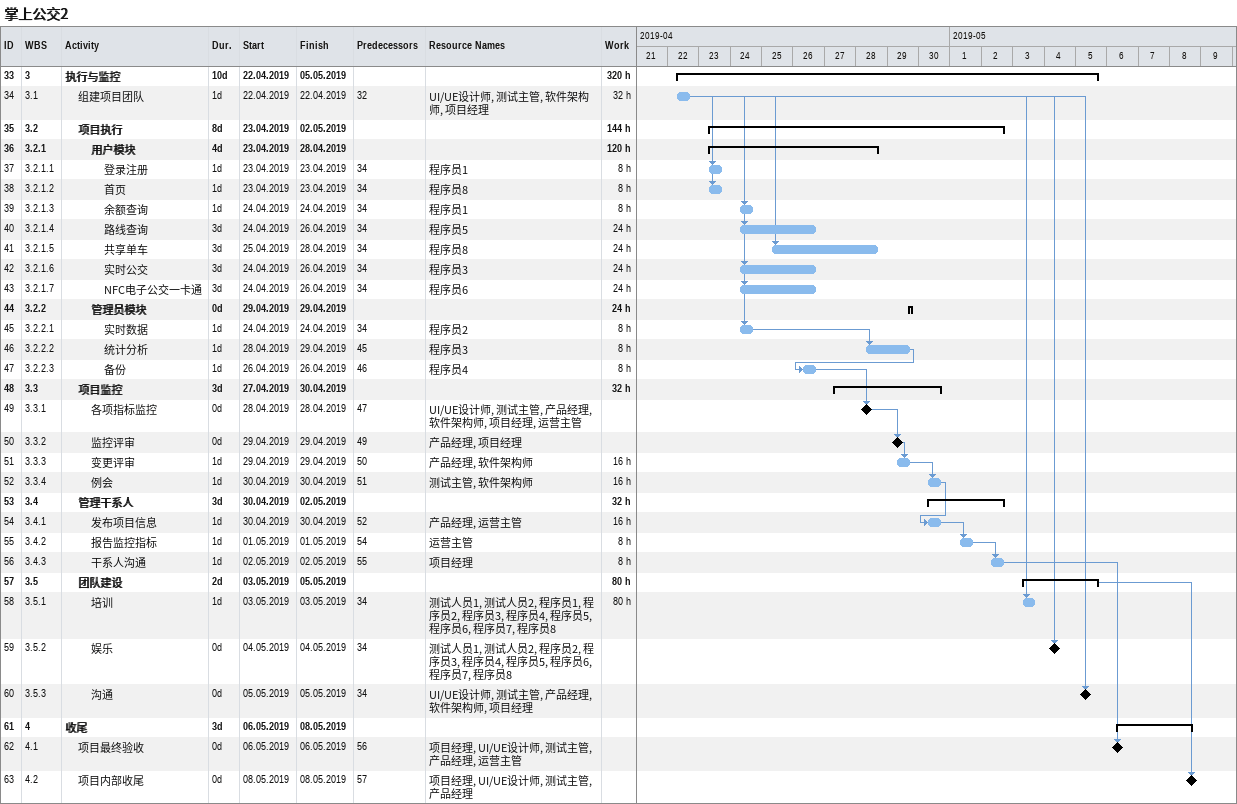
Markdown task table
掌上公交2

| ID | WBS | Task | Duration | Start | Finish | Predecessors | Resources | Work (h) |
|---|---|---|---|---|---|---|---|---|
| 33 | 3 | **执行与监控** | 10d | 2019-04-22 | 2019-05-05 |  |  | 320 |
| 34 | 3.1 | 组建项目团队 | 1d | 2019-04-22 | 2019-04-22 | 32 | UI/UE设计师, 测试主管, 软件架构师, 项目经理 | 32 |
| 35 | 3.2 | **项目执行** | 8d | 2019-04-23 | 2019-05-02 |  |  | 144 |
| 36 | 3.2.1 | **用户模块** | 4d | 2019-04-23 | 2019-04-28 |  |  | 120 |
| 37 | 3.2.1.1 | 登录注册 | 1d | 2019-04-23 | 2019-04-23 | 34 | 程序员1 | 8 |
| 38 | 3.2.1.2 | 首页 | 1d | 2019-04-23 | 2019-04-23 | 34 | 程序员8 | 8 |
| 39 | 3.2.1.3 | 余额查询 | 1d | 2019-04-24 | 2019-04-24 | 34 | 程序员1 | 8 |
| 40 | 3.2.1.4 | 路线查询 | 3d | 2019-04-24 | 2019-04-26 | 34 | 程序员5 | 24 |
| 41 | 3.2.1.5 | 共享单车 | 3d | 2019-04-25 | 2019-04-28 | 34 | 程序员8 | 24 |
| 42 | 3.2.1.6 | 实时公交 | 3d | 2019-04-24 | 2019-04-26 | 34 | 程序员3 | 24 |
| 43 | 3.2.1.7 | NFC电子公交一卡通 | 3d | 2019-04-24 | 2019-04-26 | 34 | 程序员6 | 24 |
| 44 | 3.2.2 | **管理员模块** | 0d | 2019-04-29 | 2019-04-29 |  |  | 24 |
| 45 | 3.2.2.1 | 实时数据 | 1d | 2019-04-24 | 2019-04-24 | 34 | 程序员2 | 8 |
| 46 | 3.2.2.2 | 统计分析 | 1d | 2019-04-28 | 2019-04-29 | 45 | 程序员3 | 8 |
| 47 | 3.2.2.3 | 备份 | 1d | 2019-04-26 | 2019-04-26 | 46 | 程序员4 | 8 |
| 48 | 3.3 | **项目监控** | 3d | 2019-04-27 | 2019-04-30 |  |  | 32 |
| 49 | 3.3.1 | 各项指标监控 | 0d | 2019-04-28 | 2019-04-28 | 47 | UI/UE设计师, 测试主管, 产品经理, 软件架构师, 项目经理, 运营主管 |  |
| 50 | 3.3.2 | 监控评审 | 0d | 2019-04-29 | 2019-04-29 | 49 | 产品经理, 项目经理 |  |
| 51 | 3.3.3 | 变更评审 | 1d | 2019-04-29 | 2019-04-29 | 50 | 产品经理, 软件架构师 | 16 |
| 52 | 3.3.4 | 例会 | 1d | 2019-04-30 | 2019-04-30 | 51 | 测试主管, 软件架构师 | 16 |
| 53 | 3.4 | **管理干系人** | 3d | 2019-04-30 | 2019-05-02 |  |  | 32 |
| 54 | 3.4.1 | 发布项目信息 | 1d | 2019-04-30 | 2019-04-30 | 52 | 产品经理, 运营主管 | 16 |
| 55 | 3.4.2 | 报告监控指标 | 1d | 2019-05-01 | 2019-05-01 | 54 | 运营主管 | 8 |
| 56 | 3.4.3 | 干系人沟通 | 1d | 2019-05-02 | 2019-05-02 | 55 | 项目经理 | 8 |
| 57 | 3.5 | **团队建设** | 2d | 2019-05-03 | 2019-05-05 |  |  | 80 |
| 58 | 3.5.1 | 培训 | 1d | 2019-05-03 | 2019-05-03 | 34 | 测试人员1, 测试人员2, 程序员1, 程序员2, 程序员3, 程序员4, 程序员5, 程序员6, 程序员7, 程序员8 | 80 |
| 59 | 3.5.2 | 娱乐 | 0d | 2019-05-04 | 2019-05-04 | 34 | 测试人员1, 测试人员2, 程序员2, 程序员3, 程序员4, 程序员5, 程序员6, 程序员7, 程序员8 |  |
| 60 | 3.5.3 | 沟通 | 0d | 2019-05-05 | 2019-05-05 | 34 | UI/UE设计师, 测试主管, 产品经理, 软件架构师, 项目经理 |  |
| 61 | 4 | **收尾** | 3d | 2019-05-06 | 2019-05-08 |  |  |  |
| 62 | 4.1 | 项目最终验收 | 0d | 2019-05-06 | 2019-05-06 | 56 | 项目经理, UI/UE设计师, 测试主管, 产品经理, 运营主管 |  |
| 63 | 4.2 | 项目内部收尾 | 0d | 2019-05-08 | 2019-05-08 | 57 | 项目经理, UI/UE设计师, 测试主管, 产品经理 |  |
